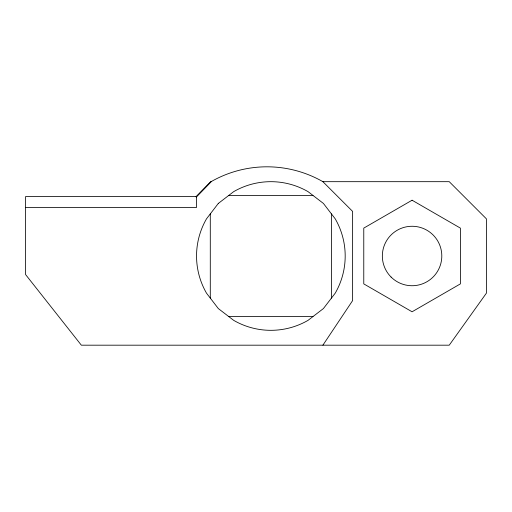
<?xml version="1.0" encoding="UTF-8"?>
<svg xmlns="http://www.w3.org/2000/svg" width="512" height="512" viewBox="0 0 512 512"><rect width="100%" height="100%" fill="white"/><g stroke="black" fill="none" stroke-linecap="round" stroke-linejoin="round"><path stroke-width="0.77" d="M322.893 345.184L352.621 300.595L352.621 211.405L322.893 181.677A112.582 112.582 0 0 0 211.072 181.677L196.122 196.858M25.6 207.45L196.544 207.45L196.544 196.544L211.072 181.677L196.16 196.896M322.893 181.677L449.242 181.677L486.4 218.842L486.4 293.158L449.242 345.184L81.344 345.184L25.6 274.579L25.6 196.544L196.544 196.544M228.762 195.424L312.966 195.424M228.762 316.576L312.966 316.576M331.437 213.894L331.437 298.106M210.291 213.894L210.291 298.106M218.31 203.443L206.502 218.842A74.323 74.323 0 0 0 206.502 293.158L218.31 308.557L233.702 320.365A74.323 74.323 0 0 0 308.026 320.365L323.418 308.557L335.232 293.158A74.323 74.323 0 0 0 335.232 218.842L323.418 203.443L308.026 191.635A74.323 74.323 0 0 0 233.702 191.635L218.31 203.443M412.077 200.218L363.77 228.109L363.77 283.891L412.077 311.782L460.384 283.891L460.384 228.109L412.077 200.218M391.091 277.056A29.728 29.728 0 0 0 440.806 263.642A29.728 29.728 0 0 0 404.333 227.296A29.728 29.728 0 0 0 391.091 277.056"/></g></svg>
